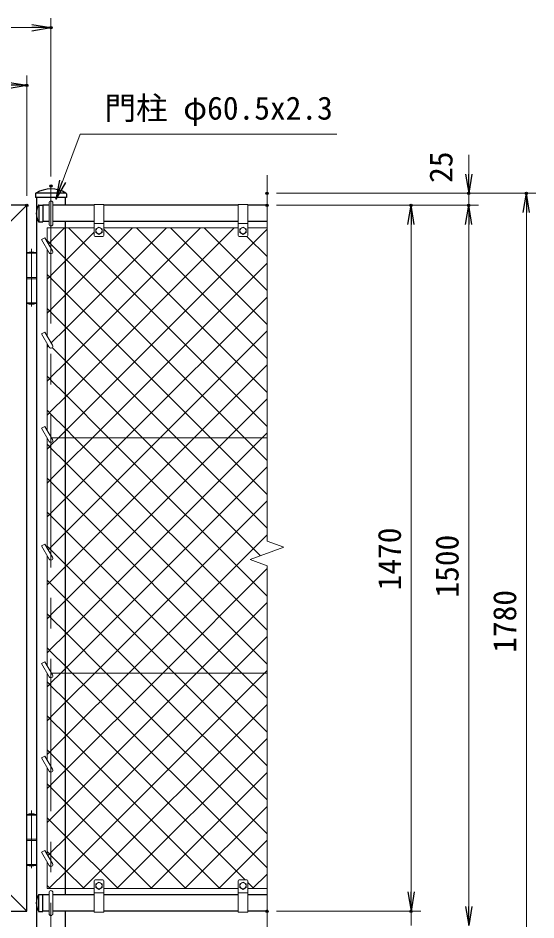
# Model space of a CAD drawing. Units: millimetres, scale not verified. Extents: x -4200 to 4200, y -2970 to 2970.
# Drawn here: x -1670 to -592, y -527 to 1351 of the extents above; entities that cross this region are included whole.
import ezdxf
from ezdxf.enums import TextEntityAlignment as Align

# ---------------------------------------------------------------- set-up
doc = ezdxf.new("R2010")
doc.units = ezdxf.units.MM
doc.header["$LTSCALE"] = 10
doc.header["$PDMODE"] = 32
doc.header["$PDSIZE"] = 5
doc.linetypes.add('USER1', pattern=[50.8, 31.75, -6.35, 6.35, -6.35])
for name, color, linetype, lineweight in [('0-0_D-STR1', 1, 'Continuous', 25), ('0-2_D-STR3', 3, 'Continuous', 13), ('0-3_D-BMK', 2, 'USER1', 13), ('0-6_D-STR-TXT', 7, 'Continuous', 13), ('0-7_D-STR-DIM', 7, 'Continuous', 13), ('0-A_D-STR2', 7, 'Continuous', 13)]:
    doc.layers.add(name, color=color, linetype=linetype, lineweight=lineweight)
doc.layers.add('0-8_0', color=7, linetype='Continuous')
doc.layers.add('0-9_Defpoints', color=8, linetype='Continuous')
doc.styles.add('ＭＳ ゴシック', font='')
doc.styles.get('ＭＳ ゴシック').set_extended_font_data('MS Gothic')

# ---------------------------------------------------------------- blocks, each defined once
blk = doc.blocks.new('_Open')
at = {"layer": '0-8_0'}
blk.add_line((-10, 1.667), (0, 0), dxfattribs=at)
blk.add_lwpolyline([(-10, -1.667), (0, 0), (-10, 0)], dxfattribs=at)

msp = doc.modelspace()

# ---------------------------------------------------------------- linework, layer by layer
at = {"layer": '0-0_D-STR1'}
for p, q in [((-1633.65, 985.42), (-1633.65, 977.37)), ((-1569.45, 977.37), (-1633.65, 977.37)), ((-1569.78, 986.37), (-1633.31, 986.37)), ((-1571.3, 961.37), (-1571.3, 977.37)), ((-1569.45, 985.42), (-1569.45, 977.37)), ((-1651.8, 961.37), (-2561.8, 961.37)), ((-1651.8, 961.37), (-1685.8, 927.37)), ((-1651.8, -508.63), (-1651.8, 961.37)), ((-1626.88, 961.87), (-1618.55, 961.87)), ((-1626.55, 961.87), (-1626.55, 926.87)), ((-1618.55, 961.87), (-1618.55, 926.87)), ((-1605.55, 961.37), (-1618.55, 961.37)), ((-1511.55, 961.37), (-1597.55, 961.37)), ((-1211.55, 961.37), (-1491.55, 961.37)), ((-1151.55, 961.37), (-1191.55, 961.37)), ((-1626.88, 926.87), (-1618.55, 926.87)), ((-1605.55, 927.37), (-1618.55, 927.37)), ((-1511.55, 927.37), (-1597.55, 927.37)), ((-1571.3, -474.63), (-1571.3, 927.37)), ((-1211.55, 927.37), (-1491.55, 927.37)), ((-1151.55, 927.37), (-1191.55, 927.37)), ((-1685.8, -474.63), (-1651.8, -508.63)), ((-1626.88, -474.13), (-1618.55, -474.13)), ((-1626.55, -509.13), (-1626.55, -474.13)), ((-1618.55, -509.13), (-1618.55, -474.13)), ((-1605.55, -474.63), (-1618.55, -474.63)), ((-1511.55, -474.63), (-1597.55, -474.63)), ((-1211.55, -474.63), (-1491.55, -474.63)), ((-1151.55, -474.63), (-1191.55, -474.63)), ((-2561.8, -508.63), (-1651.8, -508.63)), ((-1626.88, -509.13), (-1618.55, -509.13)), ((-1605.55, -508.63), (-1618.55, -508.63)), ((-1511.55, -508.63), (-1597.55, -508.63)), ((-1211.55, -508.63), (-1491.55, -508.63)), ((-1151.55, -508.63), (-1191.55, -508.63))]:
    msp.add_line(p, q, dxfattribs=at)
msp.add_lwpolyline([(-1631.8, 977.37), (-1631.8, -793.63), (-1571.3, -793.63), (-1571.3, -508.63)], dxfattribs=at)
for centre, radius, start, end in [((-1632.15, 985.42), 1.5, 120.85073, 180), ((-1601.55, 934.2), 61.17, 59.14927, 120.85073), ((-1570.95, 985.42), 1.5, 0, 59.14927), ((-1596.32, 944.37), 35.72, 151.52136, 208.47864), ((-1626.88, 960.87), 1, 90, 147.70173), ((-1626.88, 927.87), 1, 212.29827, 270), ((-1596.32, -491.63), 35.72, 151.52136, 208.47864), ((-1626.88, -475.13), 1, 90, 147.70173), ((-1626.88, -508.13), 1, 212.29827, 270)]:
    msp.add_arc(centre, radius, start, end, dxfattribs=at)
at = {"layer": '0-2_D-STR3'}
for p, q in [((-1605.55, 922.37), (-1605.55, 966.37)), ((-1597.55, 922.37), (-1597.55, 966.37)), ((-1511.55, 963.37), (-1511.55, 898.37)), ((-1491.55, 963.37), (-1511.55, 963.37)), ((-1491.55, 963.37), (-1491.55, 898.37)), ((-1211.55, 963.37), (-1211.55, 898.37)), ((-1191.55, 963.37), (-1211.55, 963.37)), ((-1191.55, 963.37), (-1191.55, 898.37)), ((-1491.55, 923.37), (-1511.55, 923.37)), ((-1191.55, 923.37), (-1211.55, 923.37)), ((-1609.55, 914.37), (-1511.55, 914.37)), ((-1609.55, 886.22), (-1609.55, 914.37)), ((-1508.05, 912.11), (-1501.55, 915.87)), ((-1508.05, 912.11), (-1508.05, 904.63)), ((-1501.55, 915.87), (-1495.05, 912.11)), ((-1495.05, 912.11), (-1495.05, 904.63)), ((-1491.55, 914.37), (-1211.55, 914.37)), ((-1208.05, 912.11), (-1201.55, 915.87)), ((-1208.05, 912.11), (-1208.05, 904.63)), ((-1201.55, 915.87), (-1195.05, 912.11)), ((-1195.05, 912.11), (-1195.05, 904.63)), ((-1191.55, 914.37), (-1151.55, 914.37)), ((-1620.94, 889.96), (-1614.01, 893.96)), ((-1620.94, 889.96), (-1605.01, 862.37)), ((-1614.01, 893.96), (-1598.08, 866.37)), ((-1493.55, 896.37), (-1509.55, 896.37)), ((-1193.55, 896.37), (-1209.55, 896.37)), ((-1609.55, 689.72), (-1609.55, 870.22)), ((-1631.8, 861.37), (-1651.8, 861.37)), ((-1651.8, 861.37), (-1651.8, 758.37)), ((-1651.3, 862.87), (-1651.3, 861.37)), ((-1651.3, 862.87), (-1632.3, 862.87)), ((-1632.3, 862.87), (-1632.3, 861.37)), ((-1631.8, 861.37), (-1631.8, 758.37)), ((-1631.8, 811.37), (-1651.8, 811.37)), ((-1631.8, 808.37), (-1651.8, 808.37)), ((-1631.8, 758.37), (-1651.8, 758.37)), ((-1651.3, 758.37), (-1651.3, 756.87)), ((-1632.3, 756.87), (-1651.3, 756.87)), ((-1632.3, 758.37), (-1632.3, 756.87)), ((-1620.94, 693.46), (-1614.01, 697.46)), ((-1614.01, 697.46), (-1598.08, 669.87)), ((-1620.94, 693.46), (-1605.01, 665.87)), ((-1609.55, 493.22), (-1609.55, 673.72)), ((-1620.94, 496.96), (-1614.01, 500.96)), ((-1620.94, 496.96), (-1605.01, 469.37)), ((-1614.01, 500.96), (-1598.08, 473.37)), ((-1609.55, 248.22), (-1609.55, 477.22)), ((-1151.55, 477.37), (-1600.39, 477.37)), ((-1620.94, 251.96), (-1614.01, 255.96)), ((-1620.94, 251.96), (-1605.01, 224.37)), ((-1614.01, 255.96), (-1598.08, 228.37)), ((-1609.55, 3.22), (-1609.55, 232.22)), ((-1620.94, 6.96), (-1614.01, 10.96)), ((-1620.94, 6.96), (-1605.01, -20.63)), ((-1614.01, 10.96), (-1598.08, -16.63)), ((-1609.55, -193.28), (-1609.55, -12.78)), ((-1151.55, -12.63), (-1600.39, -12.63)), ((-1620.94, -189.54), (-1614.01, -185.54)), ((-1614.01, -185.54), (-1598.08, -213.13)), ((-1620.94, -189.54), (-1605.01, -217.13)), ((-1609.55, -389.78), (-1609.55, -209.28)), ((-1631.8, -308.63), (-1651.8, -308.63)), ((-1651.8, -308.63), (-1651.8, -411.63)), ((-1651.3, -307.13), (-1651.3, -308.63)), ((-1651.3, -307.13), (-1632.3, -307.13)), ((-1632.3, -307.13), (-1632.3, -308.63)), ((-1631.8, -308.63), (-1631.8, -411.63)), ((-1631.8, -358.63), (-1651.8, -358.63)), ((-1631.8, -361.63), (-1651.8, -361.63)), ((-1620.94, -386.04), (-1614.01, -382.04)), ((-1620.94, -386.04), (-1605.01, -413.63)), ((-1614.01, -382.04), (-1598.08, -409.63)), ((-1631.8, -411.63), (-1651.8, -411.63)), ((-1651.3, -411.63), (-1651.3, -413.13)), ((-1632.3, -413.13), (-1651.3, -413.13)), ((-1632.3, -411.63), (-1632.3, -413.13)), ((-1609.55, -461.63), (-1609.55, -405.78)), ((-1511.55, -510.63), (-1511.55, -445.63)), ((-1493.55, -443.63), (-1509.55, -443.63)), ((-1491.55, -510.63), (-1491.55, -445.63)), ((-1211.55, -510.63), (-1211.55, -445.63)), ((-1193.55, -443.63), (-1209.55, -443.63)), ((-1191.55, -510.63), (-1191.55, -445.63)), ((-1609.55, -461.63), (-1511.55, -461.63)), ((-1508.05, -459.37), (-1508.05, -451.89)), ((-1508.05, -459.37), (-1501.55, -463.13)), ((-1501.55, -463.13), (-1495.05, -459.37)), ((-1495.05, -459.37), (-1495.05, -451.89)), ((-1491.55, -461.63), (-1211.55, -461.63)), ((-1208.05, -459.37), (-1208.05, -451.89)), ((-1208.05, -459.37), (-1201.55, -463.13)), ((-1201.55, -463.13), (-1195.05, -459.37)), ((-1195.05, -459.37), (-1195.05, -451.89)), ((-1191.55, -461.63), (-1151.55, -461.63)), ((-1605.55, -513.63), (-1605.55, -469.63)), ((-1597.55, -513.63), (-1597.55, -469.63)), ((-1491.55, -470.63), (-1511.55, -470.63)), ((-1191.55, -470.63), (-1211.55, -470.63)), ((-1491.55, -510.63), (-1511.55, -510.63)), ((-1191.55, -510.63), (-1211.55, -510.63))]:
    msp.add_line(p, q, dxfattribs=at)
for points in [[(-1508.05, 904.63), (-1501.55, 900.87), (-1495.05, 904.63)], [(-1208.05, 904.63), (-1201.55, 900.87), (-1195.05, 904.63)], [(-1508.05, -451.89), (-1501.55, -448.13), (-1495.05, -451.89)], [(-1208.05, -451.89), (-1201.55, -448.13), (-1195.05, -451.89)]]:
    msp.add_lwpolyline(points, dxfattribs=at)
for centre in [(-1501.55, 908.37), (-1201.55, 908.37), (-1501.55, -455.63), (-1201.55, -455.63)]:
    msp.add_circle(centre, 6.49, dxfattribs=at)
for centre, radius, start, end in [((-1601.55, 966.37), 4, 0, 180), ((-1601.55, 922.37), 4, 180, 0), ((-1509.55, 898.37), 2, 180, 270), ((-1493.55, 898.37), 2, 270, 0), ((-1209.55, 898.37), 2, 180, 270), ((-1193.55, 898.37), 2, 270, 0), ((-1641.8, 833.53), 30.83, 72.05475, 107.94525), ((-1601.55, 864.37), 4, 210, 30), ((-1641.8, 786.2), 30.83, 252.05475, 287.94525), ((-1601.55, 667.87), 4, 210, 30), ((-1601.55, 471.37), 4, 210, 30), ((-1601.55, 226.37), 4, 210, 30), ((-1601.55, -18.63), 4, 210, 30), ((-1601.55, -215.13), 4, 210, 30), ((-1641.8, -336.47), 30.83, 72.05475, 107.94525), ((-1641.8, -383.8), 30.83, 252.05475, 287.94525), ((-1601.55, -411.63), 4, 210, 30), ((-1509.55, -445.63), 2, 90, 180), ((-1493.55, -445.63), 2, 0, 90), ((-1209.55, -445.63), 2, 90, 180), ((-1193.55, -445.63), 2, 0, 90), ((-1601.55, -469.63), 4, 0, 180), ((-1601.55, -513.63), 4, 180, 0)]:
    msp.add_arc(centre, radius, start, end, dxfattribs=at)
at = {"layer": '0-3_D-BMK'}
for p, q in [((-1601.55, -808.63), (-1601.55, 1001.37)), ((-1641.8, 871.07), (-1641.8, 750.64)), ((-1641.8, -298.93), (-1641.8, -419.36))]:
    msp.add_line(p, q, dxfattribs=at)
at = {"layer": '0-6_D-STR-TXT'}
msp.add_lwpolyline([(-1006.15, 1109.37), (-1540.83, 1109.37), (-1590.86, 975.81)], dxfattribs=at)
at = {"layer": '0-7_D-STR-DIM'}
for p, q in [((-1601.55, 1021.37), (-1601.55, 1351.37)), ((-2561.55, 1331.37), (-1641.55, 1331.37)), ((-1651.8, 981.37), (-1651.8, 1231.37)), ((-731.55, 1026.37), (-731.55, 1066.37)), ((-1151.55, 262.02), (-1151.55, 1024.37)), ((-1131.55, 986.37), (-591.55, 986.37)), ((-1131.55, 986.37), (-711.55, 986.37)), ((-731.55, 961.37), (-731.55, 986.37)), ((-1131.55, 961.37), (-831.55, 961.37)), ((-1131.55, 961.37), (-711.55, 961.37)), ((-1131.55, 961.37), (-711.55, 961.37)), ((-611.55, -753.63), (-611.55, 946.37)), ((-851.55, -468.63), (-851.55, 921.37)), ((-731.55, -498.63), (-731.55, 921.37)), ((-731.55, 921.37), (-731.55, 881.37)), ((-1186.78, 223.54), (-1116.31, 249.19)), ((-1116.31, 249.19), (-1151.55, 262.02)), ((-1151.55, 210.72), (-1186.78, 223.54)), ((-1151.55, -631.63), (-1151.55, 210.72)), ((-851.55, -468.63), (-851.55, -428.63)), ((-1131.55, -508.63), (-831.55, -508.63)), ((-1131.55, -508.63), (-831.55, -508.63)), ((-851.55, -538.63), (-851.55, -508.63))]:
    msp.add_line(p, q, dxfattribs=at)
at = {"layer": '0-9_Defpoints'}
for p in [(-1601.55, 1331.37), (-1651.8, 1211.37), (-1601.55, 1001.37), (-1151.55, 986.37), (-731.55, 986.37), (-611.55, 986.37), (-1651.8, 961.37), (-1151.55, 961.37), (-851.55, 961.37), (-731.55, 961.37), (-1151.55, -508.63), (-851.55, -508.63)]:
    msp.add_point(p, dxfattribs=at)
at = {"layer": '0-A_D-STR2'}
for p, q in [((-1571.3, 633.48), (-1290.41, 914.37)), ((-1571.3, 562.77), (-1219.69, 914.37)), ((-1151.55, 500.89), (-1565.02, 914.37)), ((-1151.55, 571.6), (-1491.55, 911.6)), ((-1151.55, 642.31), (-1423.6, 914.37)), ((-1151.55, 713.02), (-1352.89, 914.37)), ((-1151.55, 783.74), (-1282.18, 914.37)), ((-1151.55, 854.45), (-1193.47, 896.37)), ((-1515.27, 477.37), (-1151.55, 841.09)), ((-1601.55, 809.47), (-1609.55, 817.47)), ((-1571.3, 779.22), (-1601.55, 809.47)), ((-1269.44, 477.37), (-1571.3, 779.22)), ((-1444.56, 477.37), (-1151.55, 770.38)), ((-1601.55, 738.76), (-1609.55, 746.76)), ((-1571.3, 708.51), (-1601.55, 738.76)), ((-1340.15, 477.37), (-1571.3, 708.51)), ((-1609.55, 665.94), (-1606.7, 668.79)), ((-1601.55, 603.23), (-1571.3, 633.48)), ((-1303.14, 477.37), (-1151.55, 628.96)), ((-1601.55, 597.34), (-1609.55, 605.34)), ((-1609.55, 595.23), (-1601.55, 603.23)), ((-1571.3, 567.09), (-1601.55, 597.34)), ((-1481.57, 477.37), (-1571.3, 567.09)), ((-1601.55, 532.52), (-1571.3, 562.77)), ((-1232.43, 477.37), (-1151.55, 558.25)), ((-1601.55, 526.63), (-1609.55, 534.63)), ((-1609.55, 524.52), (-1601.55, 532.52)), ((-1571.3, 496.38), (-1601.55, 526.63)), ((-1552.28, 477.37), (-1571.3, 496.38)), ((-1571.3, 421.34), (-1515.27, 477.37)), ((-1571.3, 350.63), (-1444.56, 477.37)), ((-1571.3, 209.21), (-1303.14, 477.37)), ((-1571.3, 138.5), (-1232.43, 477.37)), ((-1571.3, 67.79), (-1161.72, 477.37)), ((-1151.55, 76.63), (-1552.28, 477.37)), ((-1151.55, 147.34), (-1481.57, 477.37)), ((-1151.55, 288.76), (-1340.15, 477.37)), ((-1151.55, 359.47), (-1269.44, 477.37)), ((-1161.72, 477.37), (-1151.55, 487.54)), ((-1601.55, 391.09), (-1571.3, 421.34)), ((-1601.55, 385.21), (-1609.55, 393.21)), ((-1609.55, 383.09), (-1601.55, 391.09)), ((-1571.3, 354.96), (-1601.55, 385.21)), ((-1601.55, 320.38), (-1571.3, 350.63)), ((-1203.71, -12.63), (-1571.3, 354.96)), ((-1510.3, -12.63), (-1151.55, 346.12)), ((-1601.55, 314.5), (-1609.55, 322.5)), ((-1609.55, 312.38), (-1601.55, 320.38)), ((-1571.3, 284.25), (-1601.55, 314.5)), ((-1274.42, -12.63), (-1571.3, 284.25)), ((-1439.59, -12.63), (-1151.55, 275.41)), ((-1601.55, 243.79), (-1609.55, 251.79)), ((-1571.3, 213.54), (-1601.55, 243.79)), ((-1601.55, 178.96), (-1571.3, 209.21)), ((-1345.13, -12.63), (-1571.3, 213.54)), ((-1368.88, -12.63), (-1151.55, 204.7)), ((-1601.55, 173.08), (-1609.55, 181.08)), ((-1609.55, 170.96), (-1601.55, 178.96)), ((-1571.3, 142.83), (-1601.55, 173.08)), ((-1601.55, 108.25), (-1571.3, 138.5)), ((-1415.84, -12.63), (-1571.3, 142.83)), ((-1298.17, -12.63), (-1151.55, 133.99)), ((-1601.55, 102.36), (-1609.55, 110.36)), ((-1609.55, 100.25), (-1601.55, 108.25)), ((-1571.3, 72.11), (-1601.55, 102.36)), ((-1601.55, 37.54), (-1571.3, 67.79)), ((-1486.55, -12.63), (-1571.3, 72.11)), ((-1601.55, 31.65), (-1609.55, 39.65)), ((-1609.55, 29.54), (-1601.55, 37.54)), ((-1571.3, 1.4), (-1601.55, 31.65)), ((-1557.26, -12.63), (-1571.3, 1.4)), ((-1571.3, -73.63), (-1510.3, -12.63)), ((-1571.3, -144.34), (-1439.59, -12.63)), ((-1571.3, -215.05), (-1368.88, -12.63)), ((-1571.3, -285.76), (-1298.17, -12.63)), ((-1151.55, -418.35), (-1557.26, -12.63)), ((-1151.55, -347.64), (-1486.55, -12.63)), ((-1151.55, -276.92), (-1415.84, -12.63)), ((-1151.55, -206.21), (-1345.13, -12.63)), ((-1151.55, -135.5), (-1274.42, -12.63)), ((-1151.55, -64.79), (-1203.71, -12.63)), ((-1601.55, -103.88), (-1571.3, -73.63)), ((-1535.03, -461.63), (-1151.55, -78.14)), ((-1601.55, -109.77), (-1609.55, -101.77)), ((-1609.55, -111.88), (-1601.55, -103.88)), ((-1571.3, -140.02), (-1601.55, -109.77)), ((-1601.55, -174.59), (-1571.3, -144.34)), ((-1249.68, -461.63), (-1571.3, -140.02)), ((-1464.32, -461.63), (-1151.55, -148.85)), ((-1601.55, -180.48), (-1609.55, -172.48)), ((-1609.55, -182.59), (-1601.55, -174.59)), ((-1571.3, -210.73), (-1601.55, -180.48)), ((-1601.55, -245.3), (-1571.3, -215.05)), ((-1320.39, -461.63), (-1571.3, -210.73)), ((-1393.61, -461.63), (-1151.55, -219.57)), ((-1601.55, -251.19), (-1609.55, -243.19)), ((-1609.55, -253.3), (-1601.55, -245.3)), ((-1571.3, -281.44), (-1601.55, -251.19)), ((-1391.1, -461.63), (-1571.3, -281.44)), ((-1601.55, -316.01), (-1571.3, -285.76)), ((-1322.9, -461.63), (-1151.55, -290.28)), ((-1601.55, -321.9), (-1609.55, -313.9)), ((-1609.55, -324.01), (-1601.55, -316.01)), ((-1571.3, -352.15), (-1601.55, -321.9)), ((-1461.81, -461.63), (-1571.3, -352.15)), ((-1252.19, -461.63), (-1151.55, -360.99)), ((-1181.48, -461.63), (-1151.55, -431.7)), ((-1178.97, -461.63), (-1191.55, -449.06)), ((-1603.23, -461.63), (-1609.55, -455.32))]:
    msp.add_line(p, q, dxfattribs=at)
for points in [[(-1609.55, 736.65), (-1601.55, 744.65), (-1571.3, 774.9), (-1431.83, 914.37)], [(-1609.55, 453.81), (-1601.55, 461.81), (-1585.98, 477.37), (-1571.3, 492.06), (-1151.55, 911.81)], [(-1609.55, 807.36), (-1601.55, 815.36), (-1571.3, 845.61), (-1511.55, 905.36)], [(-1606.56, 881.05), (-1601.55, 886.07), (-1573.25, 914.37)], [(-1600.84, 674.64), (-1571.3, 704.19), (-1361.12, 914.37)], [(-1151.55, 430.18), (-1198.73, 477.37), (-1571.3, 849.93), (-1601.55, 880.18), (-1609.55, 888.18)], [(-1607.15, 244.07), (-1601.55, 249.67), (-1571.3, 279.92), (-1373.85, 477.37), (-1151.55, 699.67)], [(-1164.98, 231.48), (-1410.86, 477.37), (-1571.3, 637.8), (-1598.64, 665.14)], [(-1151.55, 5.92), (-1571.3, 425.67), (-1601.55, 455.92), (-1609.55, 463.92)], [(-1609.55, -41.17), (-1601.55, -33.17), (-1581.01, -12.63), (-1571.3, -2.92), (-1151.55, 416.83)], [(-1607.74, -392.91), (-1601.55, -386.72), (-1571.3, -356.47), (-1227.46, -12.63), (-1151.55, 63.28)], [(-1605.75, -461.63), (-1601.55, -457.43), (-1571.3, -427.18), (-1156.75, -12.63), (-1151.55, -7.43)], [(-1196.97, -443.63), (-1571.3, -69.31), (-1601.55, -39.06), (-1609.55, -31.06)], [(-1532.52, -461.63), (-1571.3, -422.86), (-1601.55, -392.61), (-1609.55, -384.61)]]:
    msp.add_lwpolyline(points, dxfattribs=at)

# ---------------------------------------------------------------- block references
at = {"layer": '0-6_D-STR-TXT', "xscale": 4, "yscale": 4, "rotation": 249.46512}
msp.add_blockref('_Open', (-1591.56, 973.94), dxfattribs=at)
at = {"layer": '0-7_D-STR-DIM', "xscale": 4, "yscale": 4}
for p in [(-1601.55, 1331.37), (-1651.8, 1211.37)]:
    msp.add_blockref('_Open', p, dxfattribs=at)
for p, rotation in [((-731.55, 986.37), 270), ((-611.55, 986.37), 90), ((-851.55, 961.37), 90), ((-731.55, 961.37), 90), ((-731.55, 961.37), 90), ((-851.55, -508.63), 270), ((-851.55, -508.63), 270), ((-731.55, -538.63), 270)]:
    msp.add_blockref('_Open', p, dxfattribs=dict(at, rotation=rotation))

# ---------------------------------------------------------------- texts
at = {"layer": '0-6_D-STR-TXT', "style": 'ＭＳ ゴシック'}
msp.add_text('門柱 φ60.5x2.3', height=48.09, dxfattribs=at).set_placement((-1489.91, 1125.38), align=Align.BOTTOM_LEFT)
at = {"layer": '0-7_D-STR-DIM', "style": 'ＭＳ ゴシック'}
for s, p in [('25', (-750.93, 1008.01)), ('1470', (-858.29, 159.47)), ('1500', (-738.29, 144.47)), ('1780', (-618.29, 29.47))]:
    msp.add_text(s, height=48.09, rotation=90, dxfattribs=at).set_placement(p, align=Align.BOTTOM_LEFT)

doc.saveas('drawing.dxf')
